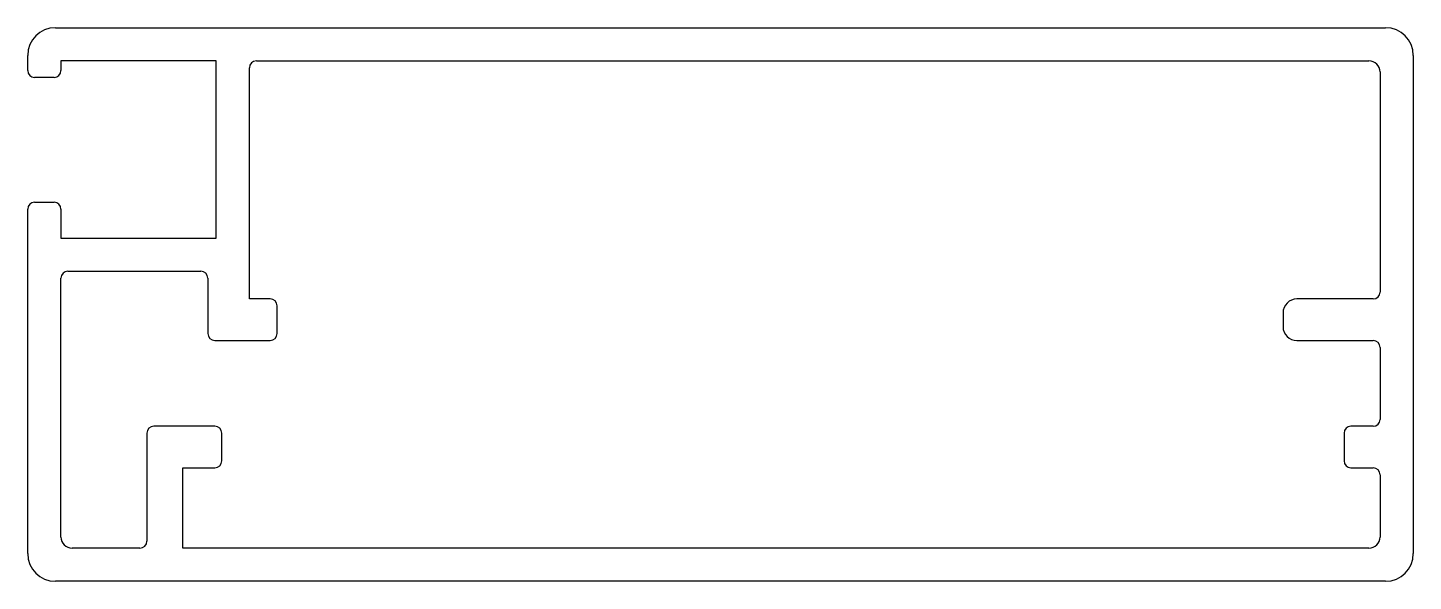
# Model space of a CAD drawing. Extents: x 3533.9 to 3583.9, y 1365.3 to 1385.3.
import ezdxf

# ---------------------------------------------------------------- set-up
doc = ezdxf.new("R2010")
doc.units = 0
doc.layers.get('0').update_dxf_attribs({"linetype": 'CONTINUOUS'})

msp = doc.modelspace()

# ---------------------------------------------------------------- linework, layer by layer
for p, q in [((3534.941, 1385.284), (3582.941, 1385.284)), ((3533.941, 1383.734), (3533.941, 1384.284)), ((3535.141, 1384.084), (3535.141, 1383.734)), ((3540.741, 1384.084), (3535.141, 1384.084)), ((3540.741, 1377.682), (3540.741, 1384.084)), ((3542.191, 1384.084), (3582.341, 1384.084)), ((3583.941, 1384.284), (3583.941, 1366.284)), ((3541.941, 1375.484), (3541.941, 1383.834)), ((3582.741, 1383.684), (3582.741, 1375.734)), ((3534.891, 1383.484), (3534.191, 1383.484)), ((3533.941, 1377.682), (3533.941, 1378.732)), ((3534.191, 1378.982), (3534.891, 1378.982)), ((3535.141, 1378.732), (3535.141, 1377.682)), ((3533.941, 1366.284), (3533.941, 1377.682)), ((3535.141, 1377.682), (3540.741, 1377.682)), ((3535.141, 1366.884), (3535.141, 1376.235)), ((3535.391, 1376.485), (3540.191, 1376.485)), ((3540.441, 1376.235), (3540.441, 1374.234)), ((3542.691, 1375.484), (3541.941, 1375.484)), ((3542.941, 1374.234), (3542.941, 1375.234)), ((3582.491, 1375.484), (3579.741, 1375.484)), ((3579.241, 1374.984), (3579.241, 1374.484)), ((3540.691, 1373.984), (3542.691, 1373.984)), ((3579.741, 1373.984), (3582.491, 1373.984)), ((3582.741, 1373.734), (3582.741, 1371.134)), ((3538.241, 1370.634), (3538.241, 1366.734)), ((3540.691, 1370.884), (3538.491, 1370.884)), ((3540.941, 1369.634), (3540.941, 1370.634)), ((3581.441, 1370.634), (3581.441, 1369.634)), ((3582.491, 1370.884), (3581.691, 1370.884)), ((3539.541, 1366.484), (3539.541, 1369.384)), ((3539.541, 1369.384), (3540.691, 1369.384)), ((3581.691, 1369.384), (3582.491, 1369.384)), ((3582.741, 1369.134), (3582.741, 1366.884)), ((3537.991, 1366.484), (3535.541, 1366.484)), ((3582.341, 1366.484), (3539.541, 1366.484)), ((3582.941, 1365.284), (3534.941, 1365.284))]:
    msp.add_line(p, q)
for centre, radius, start, end in [((3534.941, 1384.284), 1, 90, 180), ((3582.941, 1384.284), 1, 0, 90), ((3542.191, 1383.834), 0.25, 90, 180), ((3582.341, 1383.684), 0.4, 0, 90), ((3534.191, 1383.734), 0.25, 180, 270), ((3534.891, 1383.734), 0.25, 270, 0), ((3534.191, 1378.732), 0.25, 90, 180), ((3534.891, 1378.732), 0.25, 0, 90), ((3535.391, 1376.235), 0.25, 90, 180), ((3540.191, 1376.235), 0.25, 0, 90), ((3582.491, 1375.734), 0.25, 270, 0), ((3542.691, 1375.234), 0.25, 0, 90), ((3579.741, 1374.984), 0.5, 90, 180), ((3540.691, 1374.234), 0.25, 180, 270), ((3542.691, 1374.234), 0.25, 270, 360), ((3579.741, 1374.484), 0.5, 180, 270), ((3582.491, 1373.734), 0.25, 0, 90), ((3582.491, 1371.134), 0.25, 270, 0), ((3538.491, 1370.634), 0.25, 90, 180), ((3540.691, 1370.634), 0.25, 0, 90), ((3581.691, 1370.634), 0.25, 90, 180), ((3540.691, 1369.634), 0.25, 270, 0), ((3581.691, 1369.634), 0.25, 180, 270), ((3582.491, 1369.134), 0.25, 0, 90), ((3535.541, 1366.884), 0.4, 180, 270), ((3537.991, 1366.734), 0.25, 270, 0), ((3582.341, 1366.884), 0.4, 270, 360), ((3534.941, 1366.284), 1, 180, 270), ((3582.941, 1366.284), 1, 270, 0)]:
    msp.add_arc(centre, radius, start, end)

doc.saveas('drawing.dxf')
